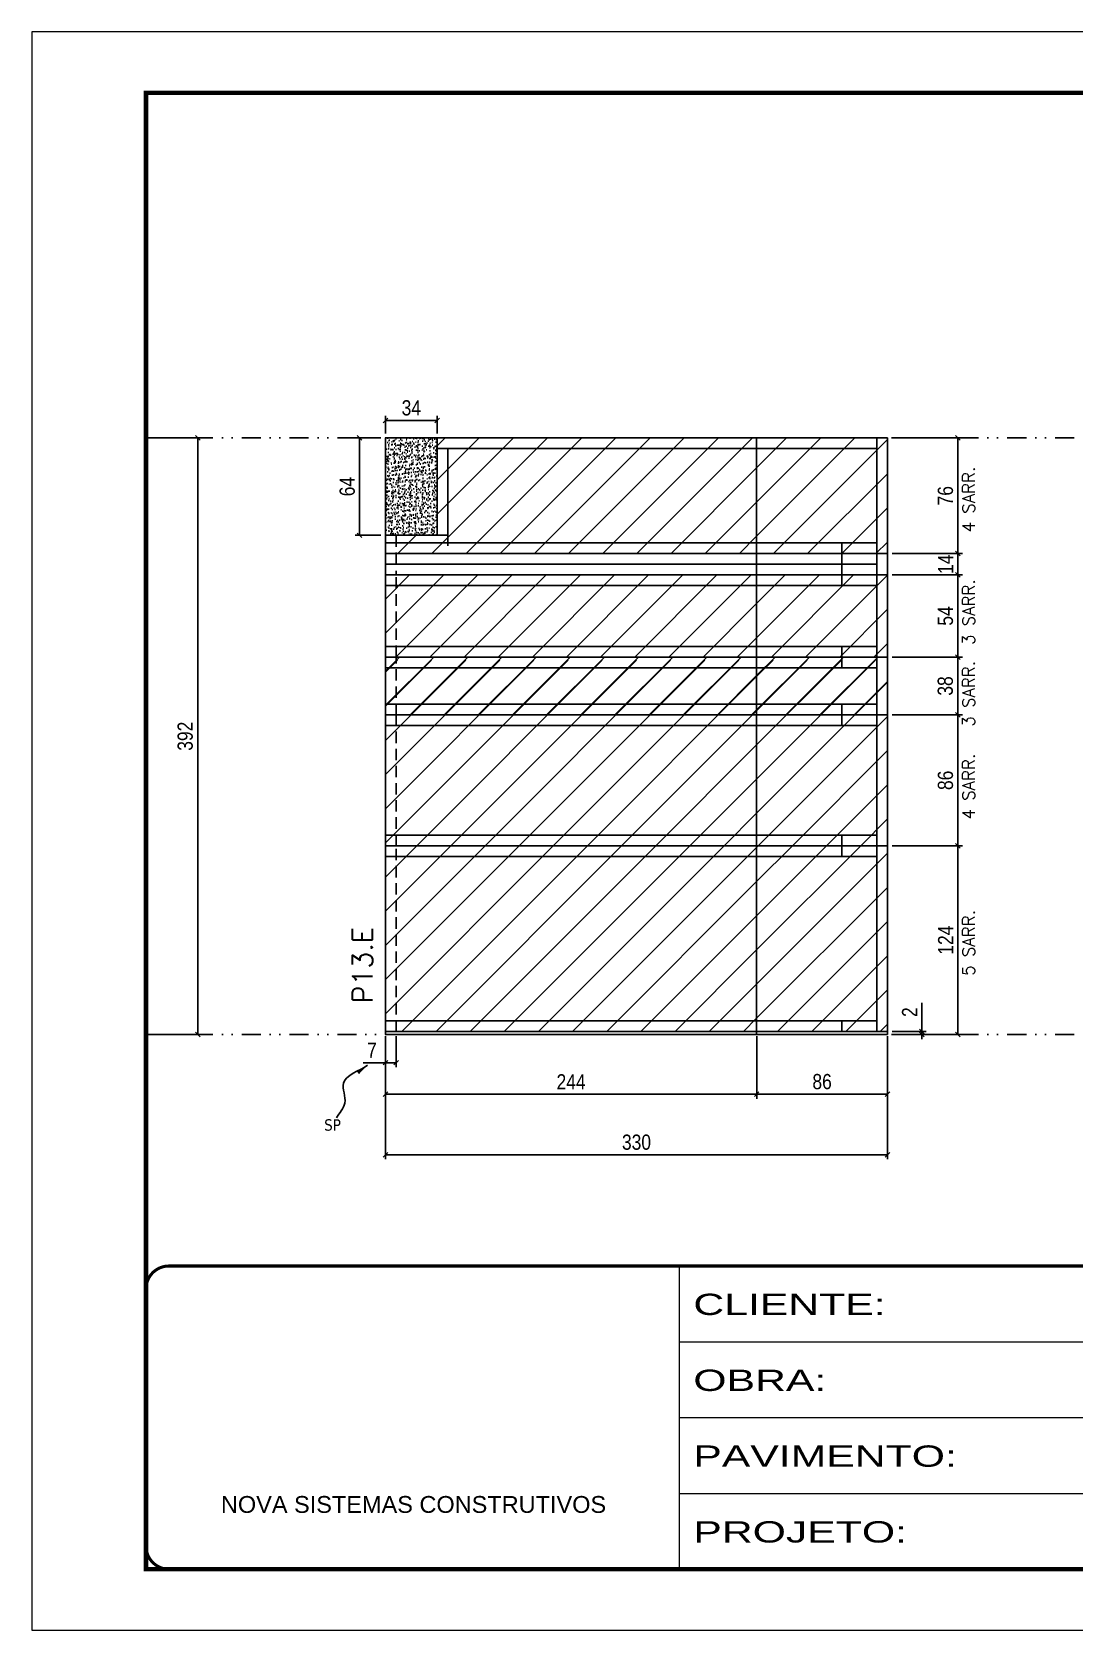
# Model space of a CAD drawing. Extents: x 28748 to 35002, y 14885 to 43501.
# Drawn here: x 33517 to 34202, y 29816 to 30866 of the extents above; entities that cross this region are included whole.
import ezdxf

# ---------------------------------------------------------------- set-up
doc = ezdxf.new("R2010")
doc.units = 0
for name, pattern in [('CONTINUO', [0]), ('DASHED', [0.75, 0.5, -0.25]), ('DIVIDE2', [0.625, 0.25, -0.125, 0, -0.125, 0, -0.125]), ('HIDDEN', [0.375, 0.25, -0.125])]:
    doc.linetypes.add(name, pattern=pattern)
for name, color, linetype in [('COTA', 241, 'Continuous'), ('Nível', 160, 'Continuous'), ('Painéis', 200, 'Continuous'), ('SARR_2.2x7', 40, 'Continuous'), ('Sarrafo de Pressão', 42, 'HIDDEN'), ('texto', 7, 'Continuous')]:
    doc.layers.add(name, color=color, linetype=linetype)
for name, color, linetype, lineweight in [('Folhas', 255, 'Continuous', 9), ('Hachura', 251, 'Continuous', 9), ('SARRAFO DE PRESSAO', 251, 'DASHED', 9), ('Texto Seção', 7, 'Continuous', 15)]:
    doc.layers.add(name, color=color, linetype=linetype, lineweight=lineweight)
doc.styles.add('ARIAL', font='arial.ttf')
doc.styles.add('COTA TECNICA', font='techl___.ttf', dxfattribs={"height": 10})
doc.styles.add('COTA TECNICA-50', font='techl___.ttf', dxfattribs={"height": 10})
doc.styles.add('REGUA-120', font='ROMANS.shx', dxfattribs={"height": 15})
doc.styles.add('ROMANS', font='romans.shx')
doc.styles.get("Standard").update_dxf_attribs({"font": 'arial.ttf'})
doc.styles.add('Tecnologia', font='')
doc.styles.get('Tecnologia').set_extended_font_data('Forgotten Futurist')
doc.dimstyles.new('COTA PAINEL-50', dxfattribs={"dimtxt": 10, "dimasz": 3, "dimexe": 3, "dimexo": 3, "dimgap": 3, "dimtad": 1, "dimdec": 1, "dimzin": 12, "dimdsep": 46, "dimtxsty": 'COTA TECNICA-50', "dimblk1": 'OBLIQUE', "dimblk2": 'OBLIQUE', "dimsah": 1, "dimcen": 0.9, "dimclrd": 4, "dimclre": 4, "dimclrt": 240, "dimadec": 1, "dimazin": 3, "dimtfac": 1, "dimtdec": 1, "dimtmove": 0, "dimatfit": 3, "dimfxl": 1, "dimtolj": 1, "dimtzin": 12, "dimarcsym": 0})
doc.dimstyles.new('PAINEL', dxfattribs={"dimtxt": 10, "dimasz": 3, "dimexe": 3, "dimexo": 3, "dimgap": 3, "dimtad": 1, "dimdec": 1, "dimzin": 12, "dimdsep": 46, "dimtxsty": 'COTA TECNICA', "dimblk1": 'OBLIQUE', "dimblk2": 'OBLIQUE', "dimsah": 1, "dimcen": 0.9, "dimclrd": 4, "dimclre": 4, "dimclrt": 240, "dimadec": 1, "dimazin": 3, "dimtfac": 1, "dimtdec": 1, "dimtmove": 0, "dimatfit": 3, "dimfxl": 1, "dimtolj": 1, "dimtzin": 12, "dimarcsym": 0})
doc.dimstyles.get("Standard").update_dxf_attribs({"dimtxt": 0.18, "dimasz": 0.18, "dimexe": 0.18, "dimexo": 0.0625, "dimgap": 0.09, "dimtad": 0, "dimtih": 1, "dimtoh": 1, "dimdec": 4, "dimzin": 0, "dimdsep": 46, "dimtxsty": 'Standard', "dimcen": 0.09, "dimadec": 0, "dimazin": 0, "dimtfac": 1, "dimtdec": 4, "dimtofl": 0, "dimtmove": 0, "dimatfit": 3, "dimfxl": 1, "dimtolj": 1, "dimtzin": 0, "dimarcsym": 0})
pattern_1 = [(45, (-100272.658, -2076.637), (-11.2253202, 11.2253202), [])]
pattern_2 = [(45, (26646.058, 30461.966), (-11.22532, 11.22532), [])]
pattern_3 = [(45, (28982.809, 36680.885), (-11.22532, 11.22532), [])]

# ---------------------------------------------------------------- blocks, each defined once
blk = doc.blocks.new('9999999999')
at = {"color": 30, "linetype": 'CONTINUO'}
for p, q in [((98564.6, 34230.2), (98564.6, 34429.4)), ((98564.6, 34379.6), (99584, 34379.6)), ((98564.6, 34329.8), (99488, 34329.8)), ((98564.6, 34280), (99488, 34280))]:
    blk.add_line(p, q, dxfattribs=at)
at = {"color": 30, "linetype": 'CONTINUO', "const_width": 2}
blk.add_lwpolyline([(99584, 34230.2), (99584, 34414.4, 0.414214), (99569, 34429.4), (98229, 34429.4, 0.414214), (98214, 34414.4), (98214, 34245.2, 0.414214), (98229, 34230.2), (99584, 34230.2)], format="xyb", dxfattribs=at)
at = {"layer": 'Folhas'}
blk.add_lwpolyline([(98139, 34190.2), (99624, 34190.2), (99624, 35240.2), (98139, 35240.2)], close=True, dxfattribs=at)
at = {"layer": 'Folhas', "color": 30, "const_width": 3}
blk.add_lwpolyline([(98214, 34230.2), (99584, 34230.2), (99584, 35200.2), (98214, 35200.2)], close=True, dxfattribs=at)
at = {"color": 7, "linetype": 'Continuous', "ltscale": 5, "style": 'ARIAL'}
blk.add_text('NOVA SISTEMAS CONSTRUTIVOS', height=11.059, dxfattribs=at).set_placement((98263.2, 34267.2))
at = {"layer": 'Folhas', "color": 7, "style": 'Tecnologia', "width": 1.5}
for s, p in [('CLIENTE:', (98573.7, 34397.2)), ('OBRA:', (98573.7, 34347.3)), ('PAVIMENTO:', (98573.7, 34297.5)), ('PROJETO:', (98573.7, 34247.7))]:
    blk.add_text(s, height=14, dxfattribs=at).set_placement(p)
blk = doc.blocks.new('_Oblique')
at = {"color": 0, "linetype": 'ByBlock', "lineweight": -2}
blk.add_line((-0.5, -0.5), (0.5, 0.5), dxfattribs=at)
blk = doc.blocks.new('*D1766')
at = {"layer": 'COTA', "color": 4, "linetype": 'ByBlock', "lineweight": -2, "transparency": 16777216}
for p, q in [((33594.8, 30599.7), (33628.8, 30599.7)), ((33625.8, 30599.7), (33625.8, 30207.7)), ((33594.8, 30207.7), (33628.8, 30207.7))]:
    blk.add_line(p, q, dxfattribs=at)
at = {"layer": 'Defpoints', "color": 0, "linetype": 'ByBlock', "transparency": 16777216}
for p in [(33591.8, 30599.7), (33591.8, 30207.7), (33625.8, 30207.7)]:
    blk.add_point(p, dxfattribs=at)
at = {"layer": 'COTA', "color": 4, "linetype": 'ByBlock', "lineweight": -2, "transparency": 16777216, "xscale": 3, "yscale": 3, "zscale": 3}
for p, rotation in [((33625.8, 30599.7), 90), ((33625.8, 30207.7), 270)]:
    blk.add_blockref('_Oblique', p, dxfattribs=dict(at, rotation=rotation))
at = {"layer": 'COTA', "color": 240, "linetype": 'ByBlock', "transparency": 16777216, "insert": (33617.6, 30403.7), "char_height": 10, "attachment_point": 5, "rotation": 90, "style": 'COTA TECNICA'}
blk.add_mtext('\\A1;392', dxfattribs=at)
blk = doc.blocks.new('*D893')
at = {"layer": 'COTA', "color": 4, "lineweight": -2, "transparency": 16777216}
for p, q in [((33749.2, 30206.7), (33749.2, 30125.7)), ((34079.2, 30206.7), (34079.2, 30125.7)), ((33749.2, 30128.7), (34079.2, 30128.7))]:
    blk.add_line(p, q, dxfattribs=at)
at = {"layer": 'Defpoints', "color": 0, "transparency": 16777216}
for p in [(33749.2, 30209.7), (34079.2, 30209.7), (34079.2, 30128.7)]:
    blk.add_point(p, dxfattribs=at)
at = {"layer": 'COTA', "color": 4, "lineweight": -2, "transparency": 16777216, "xscale": 3, "yscale": 3, "zscale": 3, "rotation": 180}
blk.add_blockref('_Oblique', (33749.2, 30128.7), dxfattribs=at)
at = {"layer": 'COTA', "color": 4, "lineweight": -2, "transparency": 16777216, "xscale": 3, "yscale": 3, "zscale": 3}
blk.add_blockref('_Oblique', (34079.2, 30128.7), dxfattribs=at)
at = {"layer": 'COTA', "color": 240, "transparency": 16777216, "insert": (33914.2, 30136.9), "char_height": 10, "attachment_point": 5, "style": 'COTA TECNICA'}
blk.add_mtext('\\A1;330', dxfattribs=at)
blk = doc.blocks.new('*D894')
at = {"layer": 'COTA', "color": 4, "lineweight": -2, "transparency": 16777216}
for p, q in [((34082.2, 30599.7), (34128.4, 30599.7)), ((34125.4, 30523.7), (34125.4, 30599.7)), ((34082.2, 30523.7), (34128.4, 30523.7))]:
    blk.add_line(p, q, dxfattribs=at)
at = {"layer": 'Defpoints', "color": 0, "transparency": 16777216}
for p in [(34079.2, 30599.7), (34125.4, 30599.7), (34079.2, 30523.7)]:
    blk.add_point(p, dxfattribs=at)
at = {"layer": 'COTA', "color": 4, "lineweight": -2, "transparency": 16777216, "xscale": 3, "yscale": 3, "zscale": 3}
for p, rotation in [((34125.4, 30599.7), 90), ((34125.4, 30523.7), 270)]:
    blk.add_blockref('_Oblique', p, dxfattribs=dict(at, rotation=rotation))
at = {"layer": 'COTA', "color": 240, "transparency": 16777216, "insert": (34117.3, 30561.7), "char_height": 10, "attachment_point": 5, "rotation": 90, "style": 'COTA TECNICA'}
blk.add_mtext('\\A1;76', dxfattribs=at)
blk = doc.blocks.new('*D895')
at = {"layer": 'COTA', "color": 4, "lineweight": -2, "transparency": 16777216}
for p, q in [((33749.2, 30204.7), (33749.2, 30186.2)), ((33756.2, 30206.7), (33756.2, 30186.2)), ((33749.2, 30189.2), (33734.5, 30189.2)), ((33756.2, 30189.2), (33749.2, 30189.2))]:
    blk.add_line(p, q, dxfattribs=at)
at = {"layer": 'Defpoints', "color": 0, "transparency": 16777216}
for p in [(33756.2, 30209.7), (33749.2, 30207.7), (33749.2, 30189.2)]:
    blk.add_point(p, dxfattribs=at)
at = {"layer": 'COTA', "color": 4, "lineweight": -2, "transparency": 16777216, "xscale": 3, "yscale": 3, "zscale": 3, "rotation": 180}
blk.add_blockref('_Oblique', (33749.2, 30189.2), dxfattribs=at)
at = {"layer": 'COTA', "color": 4, "lineweight": -2, "transparency": 16777216, "xscale": 3, "yscale": 3, "zscale": 3}
blk.add_blockref('_Oblique', (33756.2, 30189.2), dxfattribs=at)
at = {"layer": 'COTA', "color": 240, "transparency": 16777216, "insert": (33740.3, 30197.3), "char_height": 10, "attachment_point": 5, "style": 'COTA TECNICA-50'}
blk.add_mtext('\\A1;7', dxfattribs=at)
blk = doc.blocks.new('*D896')
at = {"layer": 'COTA', "color": 4, "lineweight": -2, "transparency": 16777216}
for p, q in [((34082.2, 30331.7), (34128.4, 30331.7)), ((34125.4, 30207.7), (34125.4, 30331.7)), ((34082.2, 30207.7), (34128.4, 30207.7))]:
    blk.add_line(p, q, dxfattribs=at)
at = {"layer": 'Defpoints', "color": 0, "transparency": 16777216}
for p in [(34079.2, 30331.7), (34125.4, 30331.7), (34079.2, 30207.7)]:
    blk.add_point(p, dxfattribs=at)
at = {"layer": 'COTA', "color": 4, "lineweight": -2, "transparency": 16777216, "xscale": 3, "yscale": 3, "zscale": 3}
for p, rotation in [((34125.4, 30331.7), 90), ((34125.4, 30207.7), 270)]:
    blk.add_blockref('_Oblique', p, dxfattribs=dict(at, rotation=rotation))
at = {"layer": 'COTA', "color": 240, "transparency": 16777216, "insert": (34117.4, 30269.7), "char_height": 10, "attachment_point": 5, "rotation": 90, "style": 'COTA TECNICA-50'}
blk.add_mtext('\\A1;124', dxfattribs=at)
blk = doc.blocks.new('*D897')
at = {"layer": 'COTA', "color": 4, "lineweight": -2, "transparency": 16777216}
for p, q in [((34101.7, 30209.7), (34101.7, 30228.5)), ((34082.2, 30209.7), (34104.7, 30209.7)), ((34101.7, 30207.7), (34101.7, 30209.7)), ((34082.2, 30207.7), (34104.7, 30207.7)), ((34101.7, 30207.7), (34101.7, 30204.7))]:
    blk.add_line(p, q, dxfattribs=at)
at = {"layer": 'Defpoints', "color": 0, "transparency": 16777216}
for p in [(34079.2, 30209.7), (34079.2, 30207.7), (34101.7, 30207.7)]:
    blk.add_point(p, dxfattribs=at)
at = {"layer": 'COTA', "color": 4, "lineweight": -2, "transparency": 16777216, "xscale": 3, "yscale": 3, "zscale": 3}
for p, rotation in [((34101.7, 30209.7), 270), ((34101.7, 30207.7), 90)]:
    blk.add_blockref('_Oblique', p, dxfattribs=dict(at, rotation=rotation))
at = {"layer": 'COTA', "color": 240, "transparency": 16777216, "insert": (34093.7, 30222.4), "char_height": 10, "attachment_point": 5, "rotation": 90, "style": 'COTA TECNICA-50'}
blk.add_mtext('\\A1;2', dxfattribs=at)
blk = doc.blocks.new('*D898')
at = {"layer": 'COTA', "color": 4, "linetype": 'ByBlock', "lineweight": -2, "transparency": 16777216}
for p, q in [((34082.2, 30417.7), (34128.4, 30417.7)), ((34125.4, 30417.7), (34125.4, 30331.7)), ((34082.2, 30331.7), (34128.4, 30331.7))]:
    blk.add_line(p, q, dxfattribs=at)
at = {"layer": 'Defpoints', "color": 0, "linetype": 'ByBlock', "transparency": 16777216}
for p in [(34079.2, 30417.7), (34079.2, 30331.7), (34125.4, 30331.7)]:
    blk.add_point(p, dxfattribs=at)
at = {"layer": 'COTA', "color": 4, "linetype": 'ByBlock', "lineweight": -2, "transparency": 16777216, "xscale": 3, "yscale": 3, "zscale": 3}
for p, rotation in [((34125.4, 30417.7), 90), ((34125.4, 30331.7), 270)]:
    blk.add_blockref('_Oblique', p, dxfattribs=dict(at, rotation=rotation))
at = {"layer": 'COTA', "color": 240, "linetype": 'ByBlock', "transparency": 16777216, "insert": (34117.3, 30374.7), "char_height": 10, "attachment_point": 5, "rotation": 90, "style": 'COTA TECNICA'}
blk.add_mtext('\\A1;86', dxfattribs=at)
blk = doc.blocks.new('*D899')
at = {"layer": 'COTA', "color": 4, "linetype": 'ByBlock', "lineweight": -2, "transparency": 16777216}
for p, q in [((33749.2, 30204.7), (33749.2, 30165.5)), ((33993.2, 30206.7), (33993.2, 30165.5)), ((33749.2, 30168.5), (33993.2, 30168.5))]:
    blk.add_line(p, q, dxfattribs=at)
at = {"layer": 'Defpoints', "color": 0, "linetype": 'ByBlock', "transparency": 16777216}
for p in [(33993.2, 30209.7), (33749.2, 30207.7), (33993.2, 30168.5)]:
    blk.add_point(p, dxfattribs=at)
at = {"layer": 'COTA', "color": 4, "linetype": 'ByBlock', "lineweight": -2, "transparency": 16777216, "xscale": 3, "yscale": 3, "zscale": 3, "rotation": 180}
blk.add_blockref('_Oblique', (33749.2, 30168.5), dxfattribs=at)
at = {"layer": 'COTA', "color": 4, "linetype": 'ByBlock', "lineweight": -2, "transparency": 16777216, "xscale": 3, "yscale": 3, "zscale": 3}
blk.add_blockref('_Oblique', (33993.2, 30168.5), dxfattribs=at)
at = {"layer": 'COTA', "color": 240, "linetype": 'ByBlock', "transparency": 16777216, "insert": (33871.2, 30176.6), "char_height": 10, "attachment_point": 5, "style": 'COTA TECNICA'}
blk.add_mtext('\\A1;244', dxfattribs=at)
blk = doc.blocks.new('*D900')
at = {"layer": 'COTA', "color": 4, "linetype": 'ByBlock', "lineweight": -2, "transparency": 16777216}
for p, q in [((33993.2, 30206.7), (33993.2, 30165.5)), ((34079.2, 30204.7), (34079.2, 30165.5)), ((33993.2, 30168.5), (34079.2, 30168.5))]:
    blk.add_line(p, q, dxfattribs=at)
at = {"layer": 'Defpoints', "color": 0, "linetype": 'ByBlock', "transparency": 16777216}
for p in [(33993.2, 30209.7), (34079.2, 30207.7), (34079.2, 30168.5)]:
    blk.add_point(p, dxfattribs=at)
at = {"layer": 'COTA', "color": 4, "linetype": 'ByBlock', "lineweight": -2, "transparency": 16777216, "xscale": 3, "yscale": 3, "zscale": 3, "rotation": 180}
blk.add_blockref('_Oblique', (33993.2, 30168.5), dxfattribs=at)
at = {"layer": 'COTA', "color": 4, "linetype": 'ByBlock', "lineweight": -2, "transparency": 16777216, "xscale": 3, "yscale": 3, "zscale": 3}
blk.add_blockref('_Oblique', (34079.2, 30168.5), dxfattribs=at)
at = {"layer": 'COTA', "color": 240, "linetype": 'ByBlock', "transparency": 16777216, "insert": (34036.2, 30176.7), "char_height": 10, "attachment_point": 5, "style": 'COTA TECNICA'}
blk.add_mtext('\\A1;86', dxfattribs=at)
blk = doc.blocks.new('*D1739')
at = {"layer": 'COTA', "color": 4, "linetype": 'ByBlock', "lineweight": -2, "transparency": 16777216}
for p, q in [((33746.2, 30599.7), (33729.2, 30599.7)), ((33732.2, 30599.7), (33732.2, 30535.7)), ((33746.2, 30535.7), (33729.2, 30535.7))]:
    blk.add_line(p, q, dxfattribs=at)
at = {"layer": 'Defpoints', "color": 0, "linetype": 'ByBlock', "transparency": 16777216}
for p in [(33749.2, 30599.7), (33732.2, 30535.7), (33749.2, 30535.7)]:
    blk.add_point(p, dxfattribs=at)
at = {"layer": 'COTA', "color": 4, "linetype": 'ByBlock', "lineweight": -2, "transparency": 16777216, "xscale": 3, "yscale": 3, "zscale": 3}
for p, rotation in [((33732.2, 30599.7), 90), ((33732.2, 30535.7), 270)]:
    blk.add_blockref('_Oblique', p, dxfattribs=dict(at, rotation=rotation))
at = {"layer": 'COTA', "color": 240, "linetype": 'ByBlock', "transparency": 16777216, "insert": (33724.1, 30567.7), "char_height": 10, "attachment_point": 5, "rotation": 90, "style": 'COTA TECNICA'}
blk.add_mtext('\\A1;64', dxfattribs=at)
blk = doc.blocks.new('*D1740')
at = {"layer": 'COTA', "color": 4, "linetype": 'ByBlock', "lineweight": -2, "transparency": 16777216}
for p, q in [((33749.2, 30602.7), (33749.2, 30614.2)), ((33749.2, 30611.2), (33783.2, 30611.2)), ((33783.2, 30602.7), (33783.2, 30614.2))]:
    blk.add_line(p, q, dxfattribs=at)
at = {"layer": 'Defpoints', "color": 0, "linetype": 'ByBlock', "transparency": 16777216}
for p in [(33783.2, 30611.2), (33749.2, 30599.7), (33783.2, 30599.7)]:
    blk.add_point(p, dxfattribs=at)
at = {"layer": 'COTA', "color": 4, "linetype": 'ByBlock', "lineweight": -2, "transparency": 16777216, "xscale": 3, "yscale": 3, "zscale": 3, "rotation": 180}
blk.add_blockref('_Oblique', (33749.2, 30611.2), dxfattribs=at)
at = {"layer": 'COTA', "color": 4, "linetype": 'ByBlock', "lineweight": -2, "transparency": 16777216, "xscale": 3, "yscale": 3, "zscale": 3}
blk.add_blockref('_Oblique', (33783.2, 30611.2), dxfattribs=at)
at = {"layer": 'COTA', "color": 240, "linetype": 'ByBlock', "transparency": 16777216, "insert": (33766.2, 30619.4), "char_height": 10, "attachment_point": 5, "style": 'COTA TECNICA'}
blk.add_mtext('\\A1;34', dxfattribs=at)
blk = doc.blocks.new('*D1741')
at = {"layer": 'COTA', "color": 4, "lineweight": -2, "transparency": 16777216}
for p, q in [((34082.2, 30455.7), (34128.4, 30455.7)), ((34125.4, 30455.7), (34125.4, 30417.7)), ((34082.2, 30417.7), (34128.4, 30417.7))]:
    blk.add_line(p, q, dxfattribs=at)
at = {"layer": 'Defpoints', "color": 0, "transparency": 16777216}
for p in [(34079.2, 30455.7), (34079.2, 30417.7), (34125.4, 30417.7)]:
    blk.add_point(p, dxfattribs=at)
at = {"layer": 'COTA', "color": 4, "lineweight": -2, "transparency": 16777216, "xscale": 3, "yscale": 3, "zscale": 3}
for p, rotation in [((34125.4, 30455.7), 90), ((34125.4, 30417.7), 270)]:
    blk.add_blockref('_Oblique', p, dxfattribs=dict(at, rotation=rotation))
at = {"layer": 'COTA', "color": 240, "transparency": 16777216, "insert": (34117.2, 30436.7), "char_height": 10, "attachment_point": 5, "rotation": 90, "style": 'COTA TECNICA'}
blk.add_mtext('\\A1;38', dxfattribs=at)
blk = doc.blocks.new('*D2364')
at = {"layer": 'COTA', "color": 4, "lineweight": -2, "transparency": 16777216}
for p, q in [((34082.2, 30509.7), (34128.4, 30509.7)), ((34125.4, 30509.7), (34125.4, 30455.7)), ((34082.2, 30455.7), (34128.4, 30455.7))]:
    blk.add_line(p, q, dxfattribs=at)
at = {"layer": 'Defpoints', "color": 0, "transparency": 16777216}
for p in [(34079.2, 30509.7), (34079.2, 30455.7), (34125.4, 30455.7)]:
    blk.add_point(p, dxfattribs=at)
at = {"layer": 'COTA', "color": 4, "lineweight": -2, "transparency": 16777216, "xscale": 3, "yscale": 3, "zscale": 3}
for p, rotation in [((34125.4, 30509.7), 90), ((34125.4, 30455.7), 270)]:
    blk.add_blockref('_Oblique', p, dxfattribs=dict(at, rotation=rotation))
at = {"layer": 'COTA', "color": 240, "transparency": 16777216, "insert": (34117.3, 30482.7), "char_height": 10, "attachment_point": 5, "rotation": 90, "style": 'COTA TECNICA'}
blk.add_mtext('\\A1;54', dxfattribs=at)
blk = doc.blocks.new('*D2556')
at = {"layer": 'COTA', "color": 4, "lineweight": -2, "transparency": 16777216}
for p, q in [((34082.2, 30523.7), (34128.4, 30523.7)), ((34125.4, 30523.7), (34125.4, 30509.7)), ((34082.2, 30509.7), (34128.4, 30509.7))]:
    blk.add_line(p, q, dxfattribs=at)
at = {"layer": 'Defpoints', "color": 0, "transparency": 16777216}
for p in [(34079.2, 30523.7), (34079.2, 30509.7), (34125.4, 30509.7)]:
    blk.add_point(p, dxfattribs=at)
at = {"layer": 'COTA', "color": 4, "lineweight": -2, "transparency": 16777216, "xscale": 3, "yscale": 3, "zscale": 3}
for p, rotation in [((34125.4, 30523.7), 90), ((34125.4, 30509.7), 270)]:
    blk.add_blockref('_Oblique', p, dxfattribs=dict(at, rotation=rotation))
at = {"layer": 'COTA', "color": 240, "transparency": 16777216, "insert": (34117.4, 30516.7), "char_height": 10, "attachment_point": 5, "rotation": 90, "style": 'COTA TECNICA'}
blk.add_mtext('\\A1;14', dxfattribs=at)

msp = doc.modelspace()

# ---------------------------------------------------------------- hatches: boundary and pattern name
at = {"layer": 'COTA', "linetype": 'ByBlock'}
h = msp.add_hatch(dxfattribs=at)
h.set_pattern_fill('AR-CONC', color=256, scale=0.03)
h.set_pattern_definition([(50, (-100272.658, 286.5135), (5.46554007, -0.47817257), [0.5715, -6.2865]), (355, (-100272.658, 286.5135), (-1.05730264, 5.73170536), [0.4572, -5.02921753]), (100.4514447, (-100272.2025, 286.4736), (4.40823741, 5.25353256), [0.48570026, -5.34270734]), (46.1842, (-100272.658, 288.0375), (8.13237123, -1.26126984), [0.85725, -9.42975]), (96.6355576, (-100271.98, 287.932), (7.122124, 7.42278374), [0.7285507, -8.01406824]), (351.184151, (-100272.658, 288.0375), (7.122124, 7.42278374), [0.685799, -7.54379196]), (21, (-100271.896, 287.6565), (4.54843174, -3.06795595), [0.5715, -6.2865]), (326, (-100271.896, 287.6565), (1.85406085, 5.52563898), [0.4572, -5.0292]), (71.451445, (-100271.517, 287.401), (6.40249258, 2.45768307), [0.48570026, -5.34269813]), (37.5, (-100272.658, 286.5135), (0.092658098, 2.536651166), [0, -4.96824, 0, -5.1054, 0, -5.04825]), (7.5, (-100272.658, 286.5135), (2.004589875, 3.005417245), [0, -2.91084, 0, -4.85394, 0, -1.92405]), (327.5, (-100274.3572, 286.5135), (4.067717855, -0.17186232), [0, -1.905, 0, -5.9436, 0, -7.8867]), (317.5, (-100275.1192, 286.5135), (4.44387544, 0.76279473), [0, -2.4765, 0, -3.94716, 0, -5.6007])])
h.paths.add_polyline_path([(33749.19, 30599.7), (33749.19, 30535.7), (33783.19, 30535.7), (33783.19, 30599.7)])
at = {"layer": 'Hachura', "linetype": 'ByBlock'}
h = msp.add_hatch(dxfattribs=at)
h.set_pattern_fill('ANSI31', color=256, scale=5)
h.set_pattern_definition(pattern_2)
h.paths.add_polyline_path([(33783.19, 30599.7), (33783.19, 30535.7), (33749.19, 30535.7), (33749.19, 30523.7), (33993.19, 30523.7), (33993.19, 30599.7)])
h = msp.add_hatch(dxfattribs=at)
h.set_pattern_fill('ANSI31', color=256, scale=5)
h.set_pattern_definition(pattern_2)
h.paths.add_polyline_path([(33993.19, 30599.7), (33993.19, 30523.7), (34079.19, 30523.7), (34079.19, 30599.7)])
at = {"layer": 'Hachura'}
h = msp.add_hatch(dxfattribs=at)
h.set_pattern_fill('ANSI31', color=256, scale=5)
h.paths.add_polyline_path([(33993.19, 30509.7), (33749.19, 30509.7), (33749.19, 30455.7), (33993.19, 30455.7)])
h = msp.add_hatch(dxfattribs=at)
h.set_pattern_fill('ANSI31', color=256, scale=5)
h.paths.add_polyline_path([(34079.19, 30509.7), (33993.19, 30509.7), (33993.19, 30455.7), (34079.19, 30455.7)])
h = msp.add_hatch(dxfattribs=at)
h.set_pattern_fill('ANSI31', color=256, scale=5)
h.set_pattern_definition(pattern_3)
h.paths.add_polyline_path([(33993.19, 30417.7), (33993.19, 30455.7), (33749.19, 30455.7), (33749.19, 30417.7)])
at = {"layer": 'Hachura', "linetype": 'ByBlock'}
h = msp.add_hatch(dxfattribs=at)
h.set_pattern_fill('ANSI31', color=256, scale=5)
h.set_pattern_definition(pattern_1)
h.paths.add_polyline_path([(33993.19, 30453.7), (33749.19, 30453.7), (33749.19, 30331.7), (33993.19, 30331.7)])
at = {"layer": 'Hachura'}
h = msp.add_hatch(dxfattribs=at)
h.set_pattern_fill('ANSI31', color=256, scale=5)
h.set_pattern_definition(pattern_3)
h.paths.add_polyline_path([(34079.19, 30417.7), (34079.19, 30455.7), (33993.19, 30455.7), (33993.19, 30417.7)])
at = {"layer": 'Hachura', "linetype": 'ByBlock'}
h = msp.add_hatch(dxfattribs=at)
h.set_pattern_fill('ANSI31', color=256, scale=5)
h.set_pattern_definition(pattern_1)
h.paths.add_polyline_path([(34079.19, 30453.7), (33993.19, 30453.7), (33993.19, 30331.7), (34079.19, 30331.7)])
h = msp.add_hatch(dxfattribs=at)
h.set_pattern_fill('ANSI31', color=256, scale=5)
h.set_pattern_definition(pattern_1)
h.paths.add_polyline_path([(33749.19, 30331.7), (33749.19, 30209.7), (33993.19, 30209.7), (33993.19, 30331.7)])
h = msp.add_hatch(dxfattribs=at)
h.set_pattern_fill('ANSI31', color=256, scale=5)
h.set_pattern_definition(pattern_1)
h.paths.add_polyline_path([(34079.19, 30331.7), (33993.19, 30331.7), (33993.19, 30209.7), (34079.19, 30209.7)])

# ---------------------------------------------------------------- linework, layer by layer
at = {"layer": 'COTA', "linetype": 'ByBlock'}
for p, q in [((33783.19, 30599.7), (33749.19, 30599.7)), ((33749.19, 30599.7), (33749.19, 30535.7))]:
    msp.add_line(p, q, dxfattribs=at)
at = {"layer": 'Nível', "color": 4, "linetype": 'DIVIDE2', "ltscale": 50}
for p, q in [((33591.84, 30599.7), (34961.84, 30599.7)), ((33591.84, 30207.7), (34961.84, 30207.7))]:
    msp.add_line(p, q, dxfattribs=at)
at = {"layer": 'Painéis'}
for p, q in [((34079.19, 30599.7), (33783.19, 30599.7)), ((33783.19, 30599.7), (33783.19, 30535.7)), ((33993.19, 30599.7), (33993.19, 30523.7)), ((34079.19, 30523.7), (34079.19, 30599.7)), ((33783.19, 30535.7), (33749.19, 30535.7)), ((33749.19, 30535.7), (33749.19, 30523.7)), ((34079.19, 30523.7), (33749.19, 30523.7)), ((33749.19, 30523.7), (34079.19, 30523.7)), ((33749.19, 30509.7), (33749.19, 30523.7)), ((33993.19, 30523.7), (33993.19, 30509.7)), ((34079.19, 30509.7), (34079.19, 30523.7)), ((33749.19, 30455.7), (33749.19, 30509.7)), ((33749.19, 30509.7), (34079.19, 30509.7)), ((33993.19, 30509.7), (33993.19, 30455.7)), ((34079.19, 30455.7), (34079.19, 30509.7)), ((33749.19, 30417.7), (33749.19, 30455.7)), ((34079.19, 30455.7), (33749.19, 30455.7)), ((33993.19, 30455.7), (33993.19, 30331.7)), ((34079.19, 30417.7), (34079.19, 30455.7)), ((33749.19, 30417.7), (33749.19, 30331.7)), ((34079.19, 30417.7), (33749.19, 30417.7)), ((34079.19, 30331.7), (34079.19, 30417.7)), ((34079.19, 30331.7), (33749.19, 30331.7)), ((33749.19, 30331.7), (33749.19, 30209.7)), ((33749.19, 30331.7), (34079.19, 30331.7)), ((33993.19, 30331.7), (33993.19, 30207.7)), ((34079.19, 30209.7), (34079.19, 30331.7)), ((33749.19, 30209.7), (34079.19, 30209.7)), ((33749.19, 30209.7), (34079.19, 30209.7)), ((33749.19, 30207.7), (33749.19, 30209.7)), ((34079.19, 30209.7), (34079.19, 30207.7)), ((34079.19, 30207.7), (33749.19, 30207.7))]:
    msp.add_line(p, q, dxfattribs=at)
at = {"layer": 'SARR_2.2x7'}
for p, q in [((34072.19, 30599.7), (34072.19, 30523.7)), ((34072.19, 30592.7), (33783.19, 30592.7)), ((33790.19, 30592.7), (33790.19, 30535.7)), ((33783.19, 30535.7), (33790.19, 30535.7)), ((33790.19, 30535.7), (33790.19, 30528.7)), ((34049.19, 30530.7), (33749.19, 30530.7)), ((34072.19, 30530.7), (34049.19, 30530.7)), ((34049.19, 30530.7), (34049.19, 30523.7)), ((34049.19, 30528.36), (34049.19, 30527.7)), ((34049.19, 30516.7), (34049.19, 30523.7)), ((34072.19, 30523.7), (34072.19, 30509.7)), ((34049.19, 30516.7), (33749.19, 30516.7)), ((34072.19, 30516.7), (34049.19, 30516.7)), ((34049.19, 30516.7), (34049.19, 30509.7)), ((34049.19, 30502.7), (33749.19, 30502.7)), ((34049.19, 30502.7), (34049.19, 30509.7)), ((34049.19, 30505.04), (34049.19, 30505.7)), ((34072.19, 30502.7), (34049.19, 30502.7)), ((34072.19, 30455.7), (34072.19, 30509.7)), ((34049.19, 30462.7), (33749.19, 30462.7)), ((34072.19, 30462.7), (34049.19, 30462.7)), ((34049.19, 30455.7), (34049.19, 30462.7)), ((34049.19, 30448.7), (34049.19, 30455.7)), ((34049.19, 30451.04), (34049.19, 30451.7)), ((34072.19, 30417.7), (34072.19, 30455.7)), ((34049.19, 30448.7), (33749.19, 30448.7)), ((34072.19, 30448.7), (34049.19, 30448.7)), ((34049.19, 30424.7), (33749.19, 30424.7)), ((34072.19, 30424.7), (34049.19, 30424.7)), ((34049.19, 30417.7), (34049.19, 30424.7)), ((34049.19, 30410.7), (33749.19, 30410.7)), ((34049.19, 30417.7), (34049.19, 30410.7)), ((34072.19, 30410.7), (34049.19, 30410.7)), ((34072.19, 30331.7), (34072.19, 30417.7)), ((33749.19, 30338.7), (34049.19, 30338.7)), ((34049.19, 30338.7), (34072.19, 30338.7)), ((34049.19, 30338.7), (34049.19, 30331.7)), ((33749.19, 30324.7), (34049.19, 30324.7)), ((34049.19, 30331.7), (34049.19, 30324.7)), ((34049.19, 30324.7), (34072.19, 30324.7)), ((34072.19, 30209.7), (34072.19, 30331.7)), ((33749.19, 30216.7), (34049.19, 30216.7)), ((34049.19, 30216.7), (34072.19, 30216.7)), ((34049.19, 30216.7), (34049.19, 30209.7))]:
    msp.add_line(p, q, dxfattribs=at)
at = {"layer": 'Sarrafo de Pressão', "ltscale": 30}
for p, q in [((33756.19, 30535.7), (33756.19, 30523.7)), ((33756.19, 30523.7), (33756.19, 30509.7)), ((33756.19, 30455.7), (33756.19, 30509.7)), ((33756.19, 30417.7), (33756.19, 30455.7)), ((33756.19, 30331.7), (33756.19, 30417.7)), ((33756.19, 30209.7), (33756.19, 30331.7))]:
    msp.add_line(p, q, dxfattribs=at)

# ---------------------------------------------------------------- block references
at = {"layer": 'SARRAFO DE PRESSAO', "color": 6, "linetype": 'ByBlock'}
msp.add_blockref('9999999999', (-64622.14, -4373.79), dxfattribs=at)

# ---------------------------------------------------------------- texts
at = {"layer": 'texto', "color": 0, "insert": (33714.41, 30148.21), "char_height": 7.5, "attachment_point": 5}
msp.add_mtext('{\\fTahoma|b0|i0|c0|p34;\\C4;SP}', dxfattribs=at)
at = {"layer": 'Texto Seção', "linetype": 'Continuous', "style": 'ROMANS'}
for s, p in [('4 SARR.', (34136.49, 30537.63)), ('3 SARR.', (34136.49, 30463.62)), ('3 SARR.', (34136.49, 30409.96)), ('4 SARR.', (34136.49, 30349.01)), ('5 SARR.', (34136.49, 30246.3))]:
    msp.add_text(s, height=8, rotation=90, dxfattribs=at).set_placement(p)
at = {"layer": 'Texto Seção', "insert": (33740.64, 30228.17), "char_height": 13, "width": 285.3299, "attachment_point": 7, "rotation": 90, "style": 'REGUA-120'}
msp.add_mtext('P13.E', dxfattribs=at)

# ---------------------------------------------------------------- dimensions: what is measured, and where the dimension line sits
at = {"layer": 'COTA', "linetype": 'ByBlock'}
for base, p1, p2, picture, middle in [((33783.19, 30611.21), (33749.19, 30599.7), (33783.19, 30599.7), '*D1740', (33766.19, 30619.43)), ((33993.19, 30168.54), (33749.19, 30207.7), (33993.19, 30209.7), '*D899', (33871.19, 30176.61))]:
    dim = msp.add_linear_dim(base=base, p1=p1, p2=p2, dimstyle='PAINEL', dxfattribs=at)
    dim.commit()
    dim.dimension.update_dxf_attribs({"geometry": picture, "text_midpoint": middle})
for base, p1, p2, picture, middle in [((33625.84, 30207.7), (33591.84, 30599.7), (33591.84, 30207.7), '*D1766', (33617.59, 30403.7)), ((33732.2, 30535.7), (33749.19, 30599.7), (33749.19, 30535.7), '*D1739', (33724.09, 30567.7)), ((34125.43, 30331.7), (34079.19, 30417.7), (34079.19, 30331.7), '*D898', (34117.3, 30374.7))]:
    dim = msp.add_linear_dim(base=base, p1=p1, p2=p2, angle=90, dimstyle='PAINEL', dxfattribs=at)
    dim.commit()
    dim.dimension.update_dxf_attribs({"geometry": picture, "text_midpoint": middle})
at = {"layer": 'COTA'}
dim = msp.add_linear_dim(base=(34125.43, 30599.7), p1=(34079.19, 30523.7), p2=(34079.19, 30599.7), angle=90, dimstyle='PAINEL', override={"dimarcsym": 2}, dxfattribs=at)
dim.commit()
dim.dimension.update_dxf_attribs({"geometry": '*D894', "text_midpoint": (34125.43, 30561.7), "dimtype": 160})
for base, p1, p2, dimstyle, picture, middle in [((34125.43, 30509.7), (34079.19, 30523.7), (34079.19, 30509.7), 'PAINEL', '*D2556', (34125.43, 30516.7)), ((34101.72, 30207.7), (34079.19, 30209.7), (34079.19, 30207.7), 'COTA PAINEL-50', '*D897', (34101.72, 30222.45))]:
    dim = msp.add_linear_dim(base=base, p1=p1, p2=p2, angle=90, dimstyle=dimstyle, dxfattribs=at)
    dim.commit()
    dim.dimension.update_dxf_attribs({"geometry": picture, "text_midpoint": middle, "dimtype": 160})
for base, p1, p2, angle, dimstyle, picture, middle in [((34125.43, 30455.7), (34079.19, 30509.7), (34079.19, 30455.7), 90, 'PAINEL', '*D2364', (34117.32, 30482.7)), ((34125.43, 30417.7), (34079.19, 30455.7), (34079.19, 30417.7), 90, 'PAINEL', '*D1741', (34117.19, 30436.7)), ((34125.43, 30331.7), (34079.19, 30207.7), (34079.19, 30331.7), 90, 'COTA PAINEL-50', '*D896', (34117.36, 30269.7)), ((33749.19, 30189.19), (33756.19, 30209.7), (33749.19, 30207.7), 180, 'COTA PAINEL-50', '*D895', (33740.32, 30197.26))]:
    dim = msp.add_linear_dim(base=base, p1=p1, p2=p2, angle=angle, dimstyle=dimstyle, dxfattribs=at)
    dim.commit()
    dim.dimension.update_dxf_attribs({"geometry": picture, "text_midpoint": middle})
dim = msp.add_linear_dim(base=(34079.19, 30128.69), p1=(33749.19, 30209.7), p2=(34079.19, 30209.7), dimstyle='PAINEL', override={"dimarcsym": 2}, dxfattribs=at)
dim.commit()
dim.dimension.update_dxf_attribs({"geometry": '*D893', "text_midpoint": (33914.19, 30136.91)})
at = {"layer": 'COTA', "linetype": 'ByBlock'}
dim = msp.add_linear_dim(base=(34079.19, 30168.54), p1=(33993.19, 30209.7), p2=(34079.19, 30207.7), dimstyle='PAINEL', override={"dimtmove": 1}, dxfattribs=at)
dim.commit()
dim.dimension.update_dxf_attribs({"geometry": '*D900', "text_midpoint": (34036.19, 30176.67)})

# ---------------------------------------------------------------- leaders
at = {"layer": 'COTA', "path_type": 1}
msp.add_leader([(33737.36, 30187.52), (33721.58, 30175.69), (33722.5, 30162.68), (33716.95, 30152.9)], dimstyle='Standard', override={"dimasz": 8}, dxfattribs=at)

doc.saveas('drawing.dxf')
